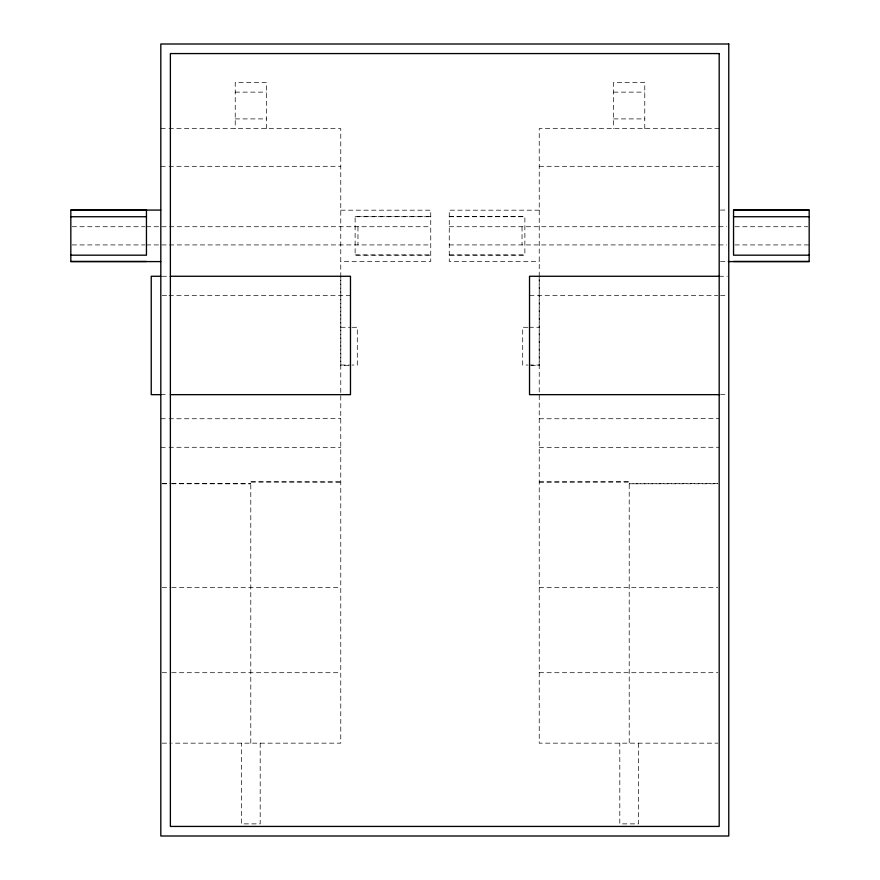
<?xml version="1.0" encoding="UTF-8"?>
<svg xmlns="http://www.w3.org/2000/svg" width="880" height="880" viewBox="0 0 880 880"><rect width="100%" height="100%" fill="white"/><g stroke="black" fill="none" stroke-linecap="round" stroke-linejoin="round"><path stroke-width="0.66" stroke-dasharray="4.4 3.3" d="M340.813 276.265L340.813 365.299L350.339 365.299M717.827 483.604L629.211 483.78L717.827 483.78M235.224 92.125L266.354 92.125M613.646 92.125L644.776 92.125M235.224 118.91L266.354 118.91M613.646 118.91L644.776 118.91M160.809 128.623L167.684 128.623M169.048 128.623L340.769 128.623L340.769 743.16L171.721 743.16M719.191 128.623L539.231 128.623L539.231 743.16L717.827 743.16M160.809 166.309L167.684 166.309M169.048 166.309L340.769 166.309M539.231 166.309L719.191 166.309M720.489 210.067L727.023 210.067M340.769 210.177L430.749 210.177L430.749 261.481L340.769 261.481M539.231 210.177L449.251 210.177L449.251 261.481L539.231 261.481M430.749 216.469L355.124 216.469L355.124 255.189L430.749 255.189M449.251 216.469L524.876 216.469L524.876 255.189L449.251 255.189M355.124 216.733L430.749 216.733M449.251 216.733L524.876 216.733M72.204 226.732L145.013 226.732M146.388 226.732L430.749 226.732M449.251 226.732L726.748 226.732M734.987 226.732L807.796 226.732M72.204 244.926L145.013 244.926M146.388 244.926L430.749 244.926M449.251 244.926L726.748 244.926M734.987 244.926L809.171 244.926M355.124 254.925L430.749 254.925M449.251 254.925L524.876 254.925M720.489 261.591L727.023 261.591M162.173 276.265L170.379 276.265M719.191 276.265L727.397 276.265M162.184 295.405L167.684 295.405M169.048 295.405L350.339 295.405M529.661 295.405L717.816 295.405M720.555 295.405L727.397 295.405M340.769 327.283L350.944 327.283M352.22 327.283L357.302 327.283L357.302 365.035L352.22 365.035M527.78 327.283L522.698 327.283L522.698 365.035L527.78 365.035M529.056 327.283L539.231 327.283M340.769 365.035L350.944 365.035M529.056 365.035L539.231 365.035M531.025 365.299L539.187 365.299L539.187 276.265M160.809 394.658L167.717 394.658M720.522 394.658L727.397 394.658M160.809 418.77L167.684 418.66M169.048 418.77L340.769 418.66M539.231 418.77L719.191 418.66M160.809 447.271L167.684 447.381M169.048 447.271L340.769 447.381M539.231 447.381L719.191 447.271M250.789 743.16L250.789 481.91L340.769 482.086M250.789 481.91L340.769 481.91M539.231 481.91L629.211 481.91L629.211 743.16M539.231 482.086L629.211 481.91M162.173 483.78L167.629 483.78M171.721 483.78L250.789 483.78L171.721 483.615M162.173 587.598L170.357 587.598M171.721 587.598L340.769 587.598M539.231 587.598L717.827 587.598M162.173 672.705L167.629 672.705M171.721 672.705L340.769 672.705M539.231 672.705L717.827 672.705M162.173 743.16L170.357 743.16M162.173 483.604L170.357 483.615M644.776 128.623L644.776 82.423L613.646 82.423L613.646 128.623M638.616 743.16L638.616 823.878L619.806 823.878L619.806 743.16M522.038 226.732L522.038 244.926M357.962 226.732L357.962 244.926M266.354 128.623L266.354 82.423L235.224 82.423L235.224 128.623M260.194 743.16L260.194 823.878L241.384 823.878L241.384 743.16"/><path stroke-width="1.32" d="M160.809 210.067L70.829 210.067L70.829 261.591L160.809 261.591M70.829 210.188L146.454 210.177M733.546 210.177L809.171 210.188M70.829 216.733L146.454 216.733M733.546 216.733L809.171 216.733M70.829 255.189L146.454 255.189L146.454 210.067M809.171 255.189L733.546 255.189L733.546 210.067L809.171 210.067L809.171 261.591L728.321 261.591M70.829 261.47L146.454 261.481M733.546 261.481L809.171 261.47M160.853 276.265L151.239 276.265L151.239 394.658L160.853 394.658M170.379 276.265L350.471 276.265L350.471 394.658L170.379 394.658M719.191 276.265L529.529 276.265L529.529 394.658L719.191 394.658M728.761 44L160.809 44L160.809 836L728.761 836L728.761 44M719.191 53.57L170.379 53.57L170.379 826.43L719.191 826.43L719.191 53.57"/></g></svg>
